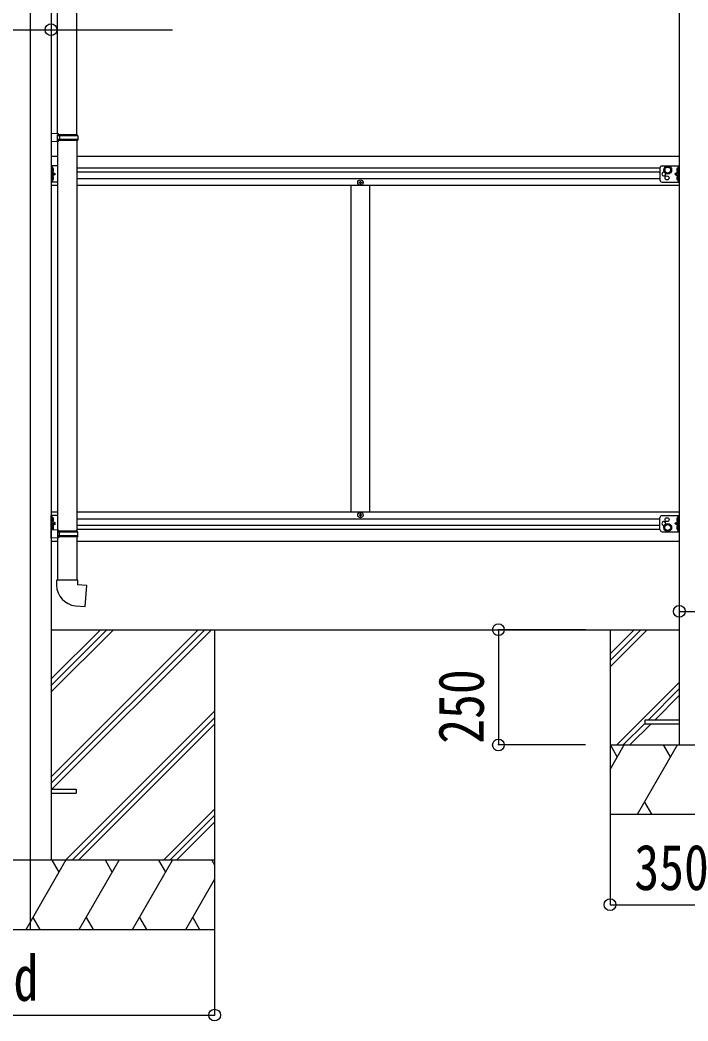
# Model space of a CAD drawing. Units: millimetres, scale not verified. Extents: x -12615 to 12615, y -8910 to 8910.
# Drawn here: x -3871 to -2423, y -5428 to -3257 of the extents above; entities that cross this region are included whole.
import ezdxf
from ezdxf.enums import TextEntityAlignment as Align

# ---------------------------------------------------------------- set-up
doc = ezdxf.new("R2010")
doc.units = ezdxf.units.MM
doc.header["$LTSCALE"] = 40
for name, color, linetype in [('0-3_YKK_12', 2, 'Continuous'), ('0-4_YKK_13', 4, 'Continuous'), ('0-5_YKK_A1', 4, 'Continuous'), ('0-6_YKK_D', 6, 'Continuous')]:
    doc.layers.add(name, color=color, linetype=linetype)
doc.styles.add('ＭＳ ゴシック', font='')
doc.styles.get('ＭＳ ゴシック').set_extended_font_data('MS Gothic')

msp = doc.modelspace()

# ---------------------------------------------------------------- linework, layer by layer
at = {"layer": '0-3_YKK_12'}
msp.add_line((-3849.1, -2054.67), (-3849.1, -5229.07), dxfattribs=at)
at = {"layer": '0-4_YKK_13'}
for p, q in [((-3789.9, -3503.69), (-3789.9, -2661.56)), ((-3747.9, -3506.25), (-3747.9, -2659)), ((-3787.9, -3503.75), (-3803.9, -3503.28)), ((-3803.9, -3503.28), (-3803.9, -3521.22)), ((-3787.9, -3505.75), (-3789.9, -3505.75)), ((-3746.9, -3506.25), (-3789.9, -3506.25)), ((-3745.9, -3508.25), (-3789.9, -3508.25)), ((-3787.9, -3505.75), (-3787.9, -3503.75)), ((-3785.42, -3508.25), (-3784.99, -3506.25)), ((-3745.9, -3508.25), (-3746.9, -3506.25)), ((-3745.9, -3508.25), (-3745.9, -3516.25)), ((-3787.9, -3520.75), (-3803.9, -3521.22)), ((-3745.9, -3516.25), (-3789.9, -3516.25)), ((-3746.9, -3518.25), (-3789.9, -3518.25)), ((-3789.9, -3520.81), (-3789.9, -4362.94)), ((-3787.9, -3520.75), (-3787.9, -3518.75)), ((-3747.9, -3518.25), (-3747.9, -4365.5)), ((-3745.9, -3516.25), (-3746.9, -3518.25)), ((-3803.9, -3573.57), (-3803.9, -3608.57)), ((-3789.9, -3573.57), (-3803.9, -3573.57)), ((-3801.4, -3573.57), (-3801.4, -3608.57)), ((-3800.9, -3578.07), (-3801.4, -3578.16)), ((-3800.9, -3578.07), (-3800.1, -3578.21)), ((-2484.1, -3578.57), (-2484.1, -3603.57)), ((-2479.1, -3573.57), (-2442.1, -3573.57)), ((-2445.1, -3578.07), (-2445.9, -3578.21)), ((-2445.1, -3578.07), (-2444.6, -3578.16)), ((-2444.6, -3573.57), (-2444.6, -3608.57)), ((-2442.1, -3573.57), (-2442.1, -3608.57)), ((-3801.4, -3591.07), (-3794.4, -3591.07)), ((-3800.9, -3596.07), (-3801.4, -3596.16)), ((-3800.9, -3586.07), (-3800.1, -3585.93)), ((-3800.9, -3596.07), (-3800.1, -3596.21)), ((-2444.6, -3591.07), (-2451.6, -3591.07)), ((-2445.1, -3586.07), (-2445.9, -3585.93)), ((-2445.1, -3596.07), (-2445.9, -3596.21)), ((-2445.1, -3596.07), (-2444.6, -3596.16)), ((-3789.9, -3608.57), (-3803.9, -3608.57)), ((-3800.9, -3604.07), (-3800.1, -3603.93)), ((-3134.6, -3610.07), (-3135.6, -3610.07)), ((-2479.1, -3608.57), (-2442.1, -3608.57)), ((-2445.1, -3604.07), (-2445.9, -3603.93)), ((-3803.9, -4366.57), (-3803.9, -4331.57)), ((-3789.9, -4331.57), (-3803.9, -4331.57)), ((-3801.4, -4362.61), (-3801.4, -4331.57)), ((-3800.9, -4336.07), (-3800.1, -4336.21)), ((-3134.6, -4330.07), (-3135.6, -4330.07)), ((-2484.1, -4361.57), (-2484.1, -4336.57)), ((-2479.1, -4331.57), (-2442.1, -4331.57)), ((-2445.1, -4336.07), (-2445.9, -4336.21)), ((-2444.6, -4366.57), (-2444.6, -4331.57)), ((-2442.1, -4366.57), (-2442.1, -4331.57)), ((-3800.9, -4344.07), (-3801.4, -4343.98)), ((-3801.4, -4349.07), (-3794.4, -4349.07)), ((-3800.9, -4362.07), (-3801.4, -4361.98)), ((-3800.9, -4344.07), (-3800.1, -4343.93)), ((-3800.9, -4354.07), (-3800.1, -4354.21)), ((-3800.9, -4362.07), (-3800.1, -4361.93)), ((-2444.6, -4349.07), (-2451.6, -4349.07)), ((-2445.1, -4344.07), (-2445.9, -4343.93)), ((-2445.1, -4354.07), (-2445.9, -4354.21)), ((-2445.1, -4362.07), (-2445.9, -4361.93)), ((-2445.1, -4344.07), (-2444.6, -4343.98)), ((-2445.1, -4362.07), (-2444.6, -4361.98)), ((-3787.9, -4363), (-3803.9, -4362.53)), ((-3803.9, -4380.47), (-3803.9, -4362.53)), ((-3787.9, -4380), (-3803.9, -4380.47)), ((-3746.9, -4365.5), (-3789.9, -4365.5)), ((-3745.9, -4367.5), (-3789.9, -4367.5)), ((-3745.9, -4375.5), (-3789.9, -4375.5)), ((-3746.9, -4377.5), (-3789.9, -4377.5)), ((-3787.9, -4378), (-3789.9, -4378)), ((-3789.9, -4380.06), (-3789.9, -4471.5)), ((-3787.9, -4363), (-3787.9, -4365)), ((-3787.9, -4378), (-3787.9, -4380)), ((-3785.42, -4375.5), (-3784.99, -4377.5)), ((-3747.9, -4377.5), (-3747.9, -4471.5)), ((-3745.9, -4367.5), (-3746.9, -4365.5)), ((-3745.9, -4375.5), (-3746.9, -4377.5)), ((-3745.9, -4375.5), (-3745.9, -4367.5)), ((-2479.1, -4366.57), (-2442.1, -4366.57)), ((-3745.9, -4471.5), (-3791.9, -4471.5)), ((-3791.9, -4471.5), (-3791.9, -4482.42)), ((-3745.9, -4481.5), (-3745.9, -4471.5)), ((-2442.1, -4775.07), (-2517.1, -4775.07)), ((-3803.9, -4924.57), (-3749.1, -4924.57)), ((-3749.1, -4924.57), (-3749.1, -4933.57)), ((-3803.9, -4933.57), (-3749.1, -4933.57))]:
    msp.add_line(p, q, dxfattribs=at)
for points in [[(-3787.9, -3518.75), (-3789.9, -3518.75), (-3789.9, -3505.75)], [(-3785.42, -3508.25), (-3785.42, -3516.25), (-3784.99, -3518.25)], [(-3801.78, -3582.07), (-3801.15, -3580.88), (-3798.92, -3579.77)], [(-3800.9, -3578.07), (-3800.9, -3586.07), (-3801.4, -3585.98), (-3801.4, -3578.16)], [(-2444.22, -3582.07), (-2444.85, -3580.88), (-2447.08, -3579.77)], [(-2445.1, -3578.07), (-2445.1, -3586.07), (-2444.6, -3585.98), (-2444.6, -3578.16)], [(-3801.78, -3582.07), (-3801.15, -3583.26), (-3798.92, -3584.37)], [(-3801.78, -3600.07), (-3801.15, -3598.88), (-3798.92, -3597.77)], [(-3801.78, -3600.07), (-3801.15, -3601.26), (-3798.92, -3602.37)], [(-3801.4, -3586.07), (-3794.4, -3591.07), (-3801.4, -3596.07)], [(-3800.9, -3596.07), (-3800.9, -3604.07), (-3801.4, -3603.98), (-3801.4, -3596.16)], [(-2444.6, -3586.07), (-2451.6, -3591.07), (-2444.6, -3596.07)], [(-2444.22, -3582.07), (-2444.85, -3583.26), (-2447.08, -3584.37)], [(-2444.22, -3600.07), (-2444.85, -3598.88), (-2447.08, -3597.77)], [(-2444.22, -3600.07), (-2444.85, -3601.26), (-2447.08, -3602.37)], [(-2445.1, -3596.07), (-2445.1, -3604.07), (-2444.6, -3603.98), (-2444.6, -3596.16)], [(-3135.6, -3610.07), (-3135.6, -3609.07), (-3134.6, -3609.07)], [(-3133.6, -3608.07), (-3133.6, -3607.07), (-3132.6, -3607.07), (-3132.6, -3608.07)], [(-3132.6, -3611.07), (-3132.6, -3612.07), (-3133.6, -3612.07), (-3133.6, -3611.07)], [(-3131.6, -3609.07), (-3130.6, -3609.07), (-3130.6, -3610.07), (-3131.6, -3610.07)], [(-3801.78, -4340.07), (-3801.15, -4338.88), (-3798.92, -4337.77)], [(-3801.78, -4340.07), (-3801.15, -4341.26), (-3798.92, -4342.37)], [(-3800.9, -4344.07), (-3800.9, -4336.07), (-3801.4, -4336.16), (-3801.4, -4343.98)], [(-3135.6, -4330.07), (-3135.6, -4331.07), (-3134.6, -4331.07)], [(-3132.6, -4329.07), (-3132.6, -4328.07), (-3133.6, -4328.07), (-3133.6, -4329.07)], [(-3133.6, -4332.07), (-3133.6, -4333.07), (-3132.6, -4333.07), (-3132.6, -4332.07)], [(-3131.6, -4331.07), (-3130.6, -4331.07), (-3130.6, -4330.07), (-3131.6, -4330.07)], [(-2444.22, -4340.07), (-2444.85, -4338.88), (-2447.08, -4337.77)], [(-2444.22, -4340.07), (-2444.85, -4341.26), (-2447.08, -4342.37)], [(-2445.1, -4344.07), (-2445.1, -4336.07), (-2444.6, -4336.16), (-2444.6, -4343.98)], [(-3801.78, -4358.07), (-3801.15, -4356.88), (-3798.92, -4355.77)], [(-3801.78, -4358.07), (-3801.15, -4359.26), (-3798.92, -4360.37)], [(-3801.4, -4354.07), (-3794.4, -4349.07), (-3801.4, -4344.07)], [(-3800.9, -4362.07), (-3800.9, -4354.07), (-3801.4, -4354.16), (-3801.4, -4361.98)], [(-2444.6, -4354.07), (-2451.6, -4349.07), (-2444.6, -4344.07)], [(-2444.22, -4358.07), (-2444.85, -4356.88), (-2447.08, -4355.77)], [(-2444.22, -4358.07), (-2444.85, -4359.26), (-2447.08, -4360.37)], [(-2445.1, -4362.07), (-2445.1, -4354.07), (-2444.6, -4354.16), (-2444.6, -4361.98)], [(-3787.9, -4365), (-3789.9, -4365), (-3789.9, -4378)], [(-3785.42, -4375.5), (-3785.42, -4367.5), (-3784.99, -4365.5)], [(-3750.82, -4527.25), (-3729.99, -4529.07), (-3725.98, -4483.25), (-3745.9, -4481.5)], [(-2517.1, -4775.07), (-2517.1, -4783.07), (-2442.1, -4783.07)]]:
    msp.add_lwpolyline(points, dxfattribs=at)
for points in [[(-2467.1, -3590.08), (-2460.6, -3586.32), (-2460.6, -3578.82), (-2467.1, -3575.07), (-2473.6, -3578.82), (-2473.6, -3586.32)], [(-2467.1, -4350.07), (-2460.6, -4353.82), (-2460.6, -4361.32), (-2467.1, -4365.08), (-2473.6, -4361.32), (-2473.6, -4353.82)]]:
    msp.add_lwpolyline(points, close=True, dxfattribs=at)
for centre, radius in [((-2467.1, -3582.57), 8.5), ((-2467.1, -3582.57), 7.5), ((-2467.1, -3582.57), 6.5), ((-2468.6, -3599.57), 4.25), ((-3133.1, -3609.57), 5.9), ((-3133.1, -4330.57), 5.9), ((-2468.6, -4340.57), 4.25), ((-2467.1, -4357.57), 8.5), ((-2467.1, -4357.57), 7.5), ((-2467.1, -4357.57), 6.5)]:
    msp.add_circle(centre, radius, dxfattribs=at)
for centre, radius, start, end in [((-3800.25, -3579.1), 0.9, 32.05588, 80), ((-3805, -3582.07), 6.5, 327.94412, 32.05588), ((-2479.1, -3578.57), 5, 90, 180), ((-2441, -3582.07), 6.5, 147.94412, 212.05588), ((-2445.75, -3579.1), 0.9, 100, 147.94412), ((-3800.25, -3585.04), 0.9, 280, 327.94412), ((-3800.25, -3597.1), 0.9, 32.05588, 80), ((-3805, -3600.07), 6.5, 327.94412, 32.05588), ((-2475.6, -3591.07), 4.25, 72.87654, 17.11996), ((-2441, -3600.07), 6.5, 147.94412, 212.05588), ((-2445.75, -3585.04), 0.9, 212.05588, 260), ((-2445.75, -3597.1), 0.9, 100, 147.94412), ((-3800.25, -3603.04), 0.9, 280, 327.94412), ((-3134.6, -3608.07), 1, 270, 0), ((-3134.6, -3611.07), 1, 0, 90), ((-3131.6, -3608.07), 1, 180, 270), ((-3131.6, -3611.07), 1, 90, 180), ((-2479.1, -3603.57), 5, 180, 270), ((-2445.75, -3603.04), 0.9, 212.05588, 260), ((-3800.25, -4337.1), 0.9, 32.05588, 80), ((-3805, -4340.07), 6.5, 327.94412, 32.05588), ((-3134.6, -4329.07), 1, 270, 0), ((-3134.6, -4332.07), 1, 0, 90), ((-3131.6, -4329.07), 1, 180, 270), ((-3131.6, -4332.07), 1, 90, 180), ((-2479.1, -4336.57), 5, 90, 180), ((-2441, -4340.07), 6.5, 147.94412, 212.05588), ((-2445.75, -4337.1), 0.9, 100, 147.94412), ((-3800.25, -4343.04), 0.9, 280, 327.94412), ((-3800.25, -4355.1), 0.9, 32.05588, 80), ((-3800.25, -4361.04), 0.9, 280, 327.94412), ((-3805, -4358.07), 6.5, 327.94412, 32.05588), ((-2479.1, -4361.57), 5, 180, 270), ((-2475.6, -4349.07), 4.25, 342.88004, 287.12346), ((-2441, -4358.07), 6.5, 147.94412, 212.05588), ((-2445.75, -4343.04), 0.9, 212.05588, 260), ((-2445.75, -4355.1), 0.9, 100, 147.94412), ((-2445.75, -4361.04), 0.9, 212.05588, 260), ((-3746.9, -4482.42), 45, 180, 265)]:
    msp.add_arc(centre, radius, start, end, dxfattribs=at)
at = {"layer": '0-5_YKK_A1'}
for p, q in [((-3803.9, -2450.07), (-3803.9, -5079.07)), ((-2442.1, -2466.07), (-2442.1, -4829.07)), ((-3803.9, -3552.07), (-3789.9, -3552.07)), ((-3747.9, -3552.07), (-2442.1, -3552.07)), ((-2484.07, -3578.07), (-3747.9, -3578.07)), ((-2484.1, -3587.07), (-3747.9, -3587.07)), ((-3747.9, -3600.57), (-2484.1, -3600.57)), ((-3789.9, -3616.07), (-3803.9, -3616.07)), ((-2442.1, -3616.07), (-3747.9, -3616.07)), ((-3153.1, -4324.07), (-3153.1, -3616.07)), ((-3113.1, -4324.07), (-3113.1, -3616.07)), ((-3789.9, -4324.07), (-3803.9, -4324.07)), ((-2442.1, -4324.07), (-3747.9, -4324.07)), ((-2484.1, -4339.57), (-3747.9, -4339.57)), ((-2484.1, -4353.07), (-3747.9, -4353.07)), ((-2484.07, -4362.07), (-3747.9, -4362.07)), ((-3789.9, -4388.07), (-3803.9, -4388.07)), ((-2442.1, -4388.07), (-3747.9, -4388.07)), ((-3804.1, -4898.55), (-3484.62, -4579.07)), ((-3804.1, -4912.69), (-3470.48, -4579.07)), ((-3804.1, -4714.7), (-3668.47, -4579.07)), ((-3804.1, -4700.56), (-3682.61, -4579.07)), ((-3804.1, -4686.42), (-3696.75, -4579.07)), ((-3803.9, -4579.07), (-2442.1, -4579.07)), ((-3801.84, -4924.57), (-3456.34, -4579.07)), ((-3449.3, -4579.07), (-3449.3, -5229.07)), ((-2592.1, -4579.07), (-2592.1, -4979.07)), ((-2592.1, -4631.42), (-2539.75, -4579.07)), ((-2592.1, -4645.56), (-2525.61, -4579.07)), ((-2592.1, -4659.7), (-2511.47, -4579.07)), ((-2577.62, -4829.07), (-2442.1, -4693.55)), ((-2509.48, -4775.07), (-2442.1, -4707.69)), ((-2495.34, -4775.07), (-2442.1, -4721.84)), ((-3772.49, -5079.07), (-3449.3, -4755.88)), ((-3758.35, -5079.07), (-3449.3, -4770.02)), ((-3744.21, -5079.07), (-3449.3, -4784.17)), ((-2563.48, -4829.07), (-2517.1, -4782.69)), ((-2549.34, -4829.07), (-2503.34, -4783.07)), ((-2592.1, -4829.07), (-2242.1, -4829.07)), ((-2592.1, -4882.19), (-2561.43, -4829.07)), ((-2576.44, -4855.05), (-2591.44, -4829.07)), ((-2532.57, -4979.07), (-2445.96, -4829.07)), ((-2460.97, -4855.05), (-2475.97, -4829.07)), ((-3560.36, -5079.07), (-3449.3, -4968.01)), ((-2517.57, -4953.09), (-2502.57, -4979.07)), ((-3546.22, -5079.07), (-3449.3, -4982.15)), ((-2592.1, -4979.07), (-2242.1, -4979.07)), ((-3532.07, -5079.07), (-3449.3, -4996.3)), ((-3449.3, -5079.07), (-4249.3, -5079.07)), ((-3858.14, -5229.07), (-3771.54, -5079.07)), ((-3786.54, -5105.05), (-3801.54, -5079.07)), ((-3742.67, -5229.07), (-3656.07, -5079.07)), ((-3671.07, -5105.05), (-3686.07, -5079.07)), ((-3627.2, -5229.07), (-3540.6, -5079.07)), ((-3570.6, -5079.07), (-3555.6, -5105.05)), ((-3455.13, -5079.07), (-3449.3, -5089.17)), ((-3511.73, -5229.07), (-3449.3, -5120.93)), ((-3843.14, -5203.09), (-3828.14, -5229.07)), ((-3727.67, -5203.09), (-3712.68, -5229.07)), ((-3612.2, -5203.09), (-3597.21, -5229.07)), ((-3496.73, -5203.09), (-3481.74, -5229.07)), ((-4249.3, -5229.07), (-3449.3, -5229.07))]:
    msp.add_line(p, q, dxfattribs=at)
at = {"layer": '0-6_YKK_D'}
for p, q in [((-2442.1, -4500.13), (-2442.1, -4540.37)), ((-2645.1, -4579.07), (-2835.07, -4579.07)), ((-2834.07, -4579.07), (-2834.07, -4829.07)), ((-2645.1, -4829.07), (-2835.07, -4829.07)), ((-2592.1, -4980.07), (-2592.1, -5176.34)), ((-2592.1, -5175.34), (-2242.1, -5175.34)), ((-3449.3, -5214.85), (-3449.3, -5415.78)), ((-4249.3, -5414.78), (-3449.3, -5414.78))]:
    msp.add_line(p, q, dxfattribs=at)
for points in [[(-3894.3, -3278.21), (-3803.9, -3278.21), (-3540.9, -3278.21)], [(-2442.1, -4539.37), (-2392.1, -4539.37), (-2178.7, -4539.37)]]:
    msp.add_lwpolyline(points, dxfattribs=at)
for centre in [(-3803.9, -3278.21), (-2442.1, -4539.37), (-2834.07, -4579.07), (-2834.07, -4829.07), (-2592.1, -5175.34), (-3449.3, -5414.78)]:
    msp.add_circle(centre, 12.75, dxfattribs=at)

# ---------------------------------------------------------------- texts
at = {"layer": '0-6_YKK_D', "style": 'ＭＳ ゴシック', "width": 0.8}
msp.add_text('250', height=98.97, rotation=90, dxfattribs=at).set_placement((-2836.07, -4826.47), align=Align.BOTTOM_LEFT)
for s, p in [('350', (-2539.5, -5173.34)), ('d', (-3885.3, -5413.48))]:
    msp.add_text(s, height=98.97, dxfattribs=at).set_placement(p, align=Align.BOTTOM_LEFT)

doc.saveas('drawing.dxf')
